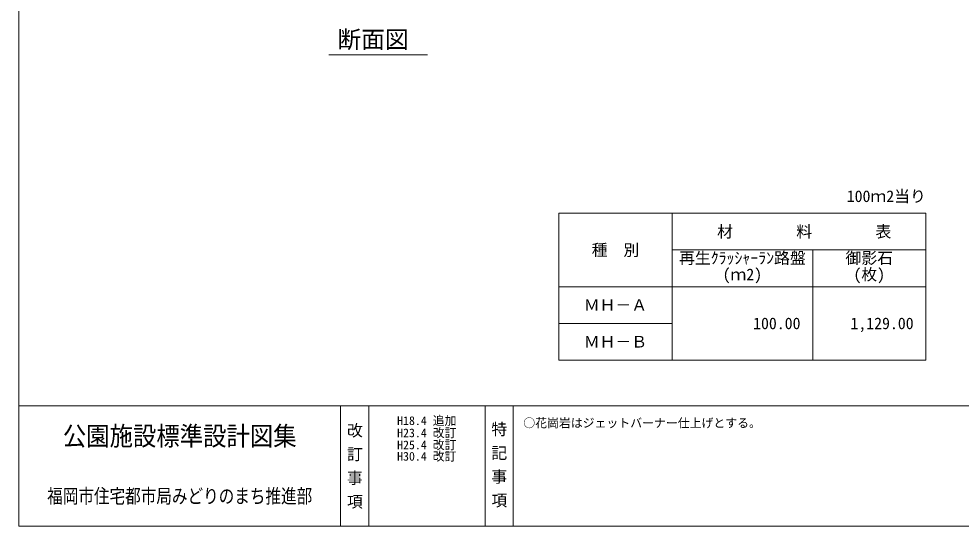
# Model space of a CAD drawing. Units: millimetres at full size, sheet at 1:10; details may follow other scales. Extents: x 1202 to 3940, y 458 to 2325.
# Drawn here: x 1202 to 2742, y 458 to 1288 of the extents above; entities that cross this region are included whole.
import ezdxf
from ezdxf.enums import TextEntityAlignment as Align

# ---------------------------------------------------------------- set-up
doc = ezdxf.new("R2010")
doc.units = ezdxf.units.MM
doc.header["$LTSCALE"] = 10
for name, color, linetype, lineweight in [('0_2', 7, 'Continuous', 13), ('_0-0_', 7, 'Continuous', 13), ('寸法', 1, 'Continuous', 13)]:
    doc.layers.add(name, color=color, linetype=linetype, lineweight=lineweight)
doc.styles.add('@ＭＳ ゴシック', font='')
doc.styles.add('ＭＳ ゴシック', font='')
doc.styles.get('@ＭＳ ゴシック').set_extended_font_data('@MS Gothic')
doc.styles.get('ＭＳ ゴシック').set_extended_font_data('MS Gothic')

msp = doc.modelspace()

# ---------------------------------------------------------------- linework, layer by layer
at = {"layer": '0_2'}
for p, q in [((2084.53, 969.78), (2084.53, 729.78)), ((2084.53, 969.78), (2684.53, 969.78)), ((2269.53, 969.78), (2269.53, 729.78)), ((2684.53, 969.78), (2684.53, 729.78)), ((2269.53, 909.78), (2684.53, 909.78)), ((2499.53, 909.78), (2499.53, 729.78)), ((2084.53, 849.78), (2684.53, 849.78)), ((2084.53, 789.78), (2269.53, 789.78)), ((2084.53, 729.78), (2684.53, 729.78))]:
    msp.add_line(p, q, dxfattribs=at)
at = {"layer": '_0-0_', "color": 6}
msp.add_line((1201.55, 654.72), (3939.68, 654.72), dxfattribs=at)
at = {"layer": '_0-0_'}
for p, q in [((1727.61, 654.72), (1727.61, 458.14)), ((1773.57, 654.72), (1773.57, 458.14)), ((1963.73, 654.72), (1963.73, 458.14)), ((2009.69, 654.72), (2009.69, 458.14))]:
    msp.add_line(p, q, dxfattribs=at)
at = {"layer": '_0-0_', "color": 6}
msp.add_lwpolyline([(3939.68, 2269.96), (1201.55, 2269.96), (1201.55, 458.14), (3939.68, 458.14)], close=True, dxfattribs=at)
at = {"layer": '寸法', "color": 3}
msp.add_line((1708.42, 1229.12), (1869.75, 1229.12), dxfattribs=at)

# ---------------------------------------------------------------- texts
at = {"layer": '_0-0_', "color": 3, "style": 'ＭＳ ゴシック'}
msp.add_text('断面図', height=28.48, dxfattribs=at).set_placement((1722.45, 1231.26), align=Align.BOTTOM_LEFT)
at = {"layer": '_0-0_', "style": 'ＭＳ ゴシック'}
for s, p in [('100ｍ2当り', (2684.53, 997.72)), ('100.00', (2479.53, 789.78)), ('1,129.00', (2664.53, 789.78))]:
    msp.add_text(s, height=18.99, dxfattribs=at).set_placement(p, align=Align.MIDDLE_RIGHT)
for s, height, p in [('材\u3000\u3000\u3000\u3000料\u3000\u3000\u3000\u3000表', 18.99, (2485.6, 939.78)), ('種\u3000別', 18.99, (2177.03, 909.78)), ('ＭＨ－Ａ', 18.99, (2177.03, 819.78)), ('ＭＨ－Ｂ', 18.99, (2177.03, 759.78)), ('H18.4 追加', 14.24, (1868.53, 630.65)), ('H23.4 改訂', 14.24, (1868.53, 610.65)), ('H25.4 改訂', 14.24, (1868.53, 590.99)), ('H30.4 改訂', 14.24, (1868.53, 572.38))]:
    msp.add_text(s, height=height, dxfattribs=at).set_placement(p, align=Align.MIDDLE_CENTER)
for s, p in [('再生ｸﾗｯｼｬｰﾗﾝ路盤', (2280.93, 906.13)), ('御影石', (2553.18, 906.13)), ('(ｍ2)', (2352.16, 879.33)), ('(枚)', (2566.13, 879.33))]:
    msp.add_text(s, height=18.99, dxfattribs=at).set_placement(p, align=Align.TOP_LEFT)
msp.add_text('○花崗岩はジェットバーナー仕上げとする。', height=14.24, dxfattribs=at).set_placement((2026.32, 615.38), align=Align.BOTTOM_LEFT)
for s, height, width, p in [('公園施設標準設計図集', 31.14, 0.9, (1464.58, 605.58)), ('福岡市住宅都市局みどりのまち推進部', 23.36, 0.8, (1464.58, 507.29))]:
    msp.add_text(s, height=height, dxfattribs=dict(at, width=width)).set_placement(p, align=Align.MIDDLE_CENTER)
at = {"layer": '_0-0_', "style": '@ＭＳ ゴシック'}
for s, p in [('改 訂 事 項', (1750.59, 556.79)), ('特 記 事 項', (1986.71, 558.75))]:
    msp.add_text(s, height=18.99, rotation=270, dxfattribs=at).set_placement(p, align=Align.MIDDLE_CENTER)

doc.saveas('drawing.dxf')
